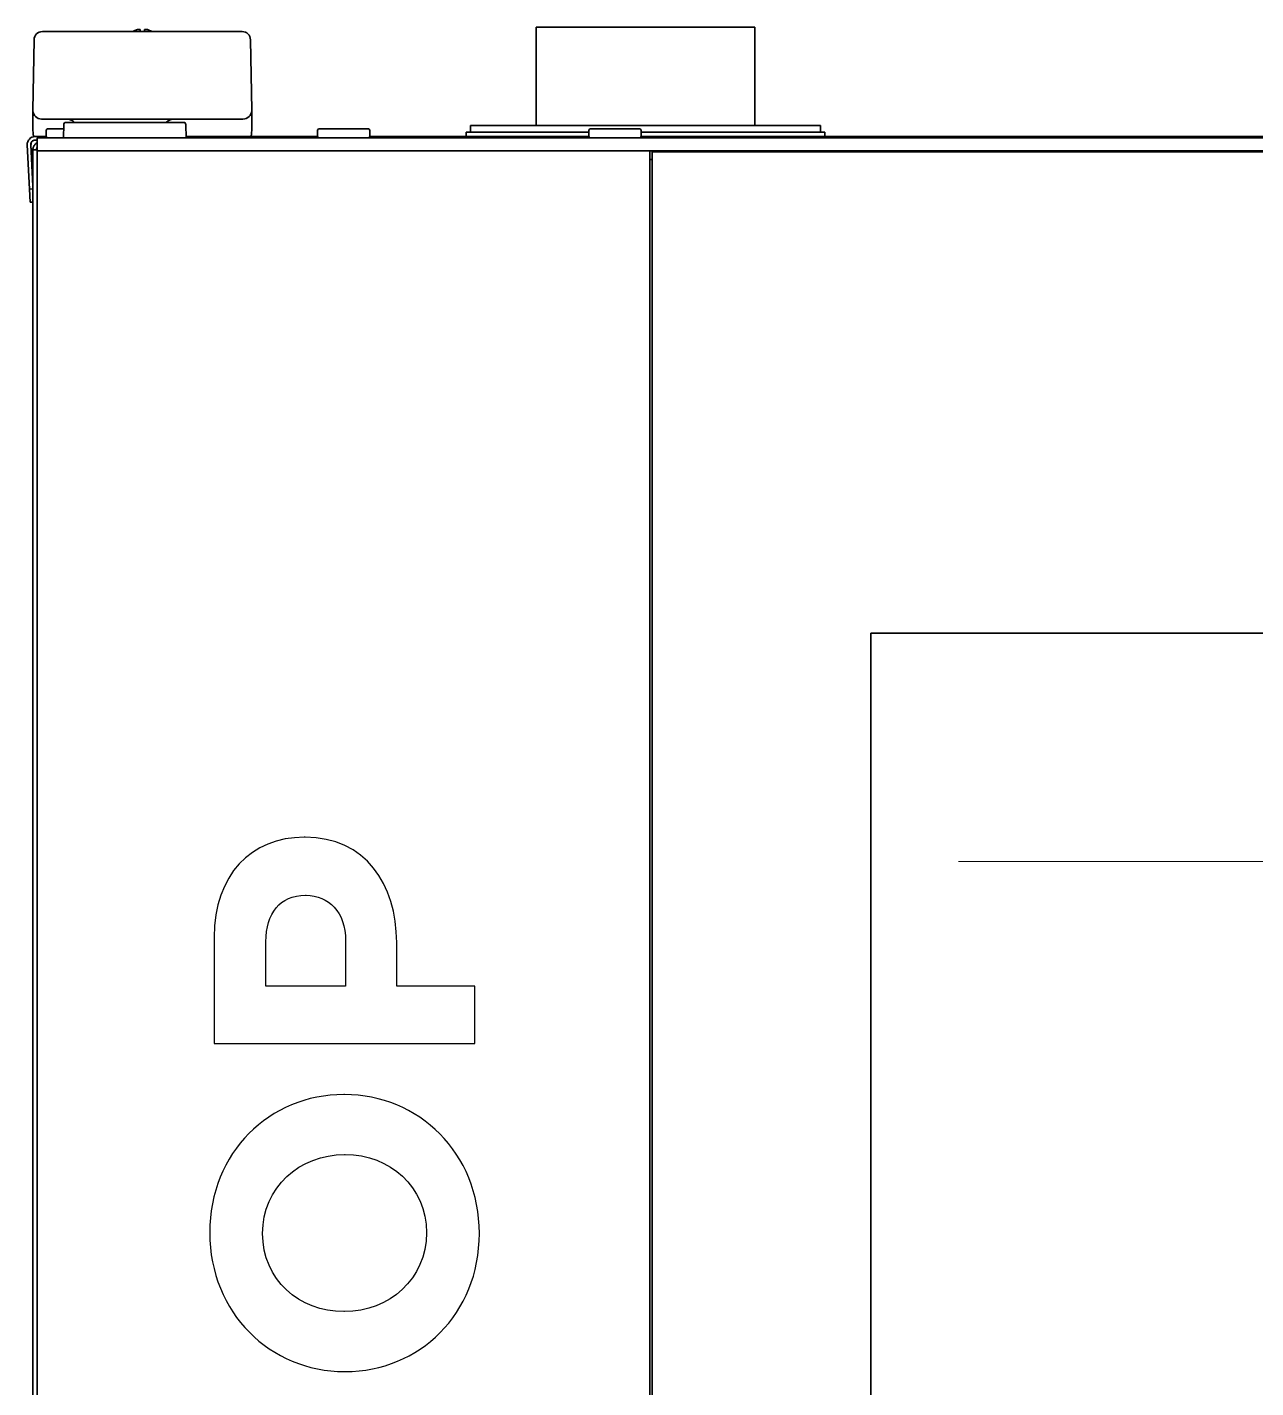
# Model space of a CAD drawing. Extents: x 6336 to 10269, y -393 to 3204.
# Drawn here: x 8426.8 to 8707.5, y 1802.6 to 2113.5 of the extents above; entities that cross this region are included whole.
import ezdxf

# ---------------------------------------------------------------- set-up
doc = ezdxf.new("R2010")
doc.units = 0
doc.header["$LTSCALE"] = 5
doc.layers.get('0').update_dxf_attribs({"linetype": 'CONTINUOUS', "lineweight": 0})
doc.layers.add('1', color=7, linetype='CONTINUOUS', true_color=0xffffff)

msp = doc.modelspace()

# ---------------------------------------------------------------- linework, layer by layer
at = {"color": 2}
msp.add_line((8639.57, 1922.83), (8966.57, 1922.83), dxfattribs=at)
at = {"layer": '1', "color": 7, "linetype": 'Continuous', "lineweight": 35}
for p, q in [((8430.25, 2112.53), (8435.35, 2112.53)), ((8435.35, 2112.53), (8470.79, 2112.53)), ((8470.79, 2112.53), (8475.89, 2112.53)), ((8568.07, 2113.53), (8543.07, 2113.53)), ((8543.07, 2113.53), (8543.07, 2091.03)), ((8593.07, 2113.53), (8568.07, 2113.53)), ((8593.07, 2091.03), (8593.07, 2113.53)), ((8428.07, 2094.53), (8428.35, 2110.66)), ((8477.79, 2110.66), (8478.07, 2094.53)), ((8428.07, 2094.52), (8428.07, 2094.53)), ((8428.08, 2094.46), (8428.07, 2094.53)), ((8428.07, 2094.49), (8428.07, 2090.53)), ((8428.08, 2094.38), (8428.07, 2094.46)), ((8428.08, 2090.39), (8428.08, 2094.38)), ((8478.07, 2094.53), (8478.07, 2094.52)), ((8478.07, 2094.53), (8478.07, 2094.46)), ((8478.07, 2090.53), (8478.07, 2094.49)), ((8478.07, 2094.49), (8478.07, 2094.49)), ((8478.07, 2094.49), (8478.07, 2094.38)), ((8478.07, 2094.38), (8478.07, 2090.39)), ((8428.07, 2090.53), (8428.08, 2090.39)), ((8428.13, 2089.01), (8428.08, 2090.39)), ((8435.07, 2092.53), (8430.07, 2092.53)), ((8431.32, 2090.28), (8431.07, 2090.03)), ((8431.07, 2090.03), (8431.07, 2088.53)), ((8435.11, 2090.28), (8431.32, 2090.28)), ((8471.07, 2092.53), (8435.07, 2092.53)), ((8435.13, 2091.28), (8435.07, 2088.28)), ((8449.07, 2091.78), (8435.63, 2091.78)), ((8462.52, 2091.78), (8449.07, 2091.78)), ((8463.07, 2088.28), (8463.02, 2091.28)), ((8476.07, 2092.53), (8471.07, 2092.53)), ((8478.07, 2090.39), (8478.02, 2089.01)), ((8478.07, 2090.39), (8478.07, 2090.53)), ((8493.32, 2090.28), (8493.07, 2090.03)), ((8493.07, 2090.03), (8493.07, 2088.53)), ((8504.82, 2090.28), (8493.32, 2090.28)), ((8505.07, 2090.03), (8504.82, 2090.28)), ((8505.07, 2088.53), (8505.07, 2090.03)), ((8528.07, 2091.03), (8608.07, 2091.03)), ((8528.07, 2091.03), (8528.07, 2089.53)), ((8555.32, 2090.28), (8555.07, 2090.03)), ((8555.07, 2090.03), (8555.07, 2088.53)), ((8566.82, 2090.28), (8555.32, 2090.28)), ((8567.07, 2090.03), (8566.82, 2090.28)), ((8567.07, 2088.53), (8567.07, 2090.03)), ((8608.07, 2089.53), (8608.07, 2091.03)), ((8427.31, 2076.52), (8426.78, 2086.63)), ((8428.07, 2077.16), (8427.57, 2086.67)), ((8427.63, 2086.67), (8428.07, 2078.19)), ((8428.57, 2088.53), (8428.67, 2088.53)), ((8428.57, 2087.73), (8429.07, 2087.73)), ((8428.67, 2088.53), (8430.08, 2088.53)), ((8429.07, 2088.28), (8431.07, 2088.28)), ((8429.07, 2088.28), (8429.07, 2085.28)), ((8429.57, 2088.53), (8429.57, 2088.28)), ((8430.08, 2088.53), (8431.07, 2088.53)), ((8431.07, 2088.53), (8431.32, 2088.28)), ((8431.07, 2088.28), (9175.07, 2088.28)), ((8476.07, 2088.53), (8463.07, 2088.53)), ((8476.07, 2088.53), (8477.49, 2088.53)), ((8477.49, 2088.53), (8493.08, 2088.53)), ((8493.07, 2088.53), (8493.32, 2088.28)), ((8504.82, 2088.28), (8505.07, 2088.53)), ((8505.08, 2088.53), (8555.07, 2088.53)), ((8527.07, 2089.53), (8555.07, 2089.53)), ((8527.07, 2089.53), (8527.07, 2088.53)), ((8555.07, 2088.53), (8555.32, 2088.28)), ((8566.82, 2088.28), (8567.07, 2088.53)), ((8567.07, 2089.53), (8609.07, 2089.53)), ((8567.07, 2088.53), (9039.07, 2088.53)), ((8609.07, 2088.53), (8609.07, 2089.53)), ((8428.07, 1374.13), (8428.07, 2085.53)), ((8429.07, 2085.53), (8428.07, 2085.53)), ((8431.07, 2085.28), (8429.07, 2085.28)), ((8429.07, 2085.28), (8429.07, 2085.28)), ((8429.07, 1400.78), (8429.07, 2085.28)), ((8431.07, 2085.28), (8567.07, 2085.28)), ((8567.07, 2085.28), (9039.07, 2085.28)), ((8569.07, 1400.78), (8569.07, 2085.28)), ((8569.57, 2085.03), (8569.57, 1401.03)), ((9036.57, 2085.03), (8569.57, 2085.03)), ((8570.07, 2085.28), (8570.07, 2085.03)), ((8570.55, 2085.03), (8570.55, 2085.28)), ((8570.57, 2085.03), (8570.57, 2085.28)), ((8572.57, 2085.28), (8572.57, 2085.03)), ((8601.57, 2085.03), (8601.57, 2085.28)), ((8604.57, 2085.28), (8604.57, 2085.03)), ((8569.57, 2083.28), (8569.07, 2083.28)), ((8427.31, 2076.52), (8428.07, 2076.56)), ((8427.46, 2073.53), (8427.31, 2076.52)), ((8428.07, 2073.56), (8427.46, 2073.53)), ((8619.57, 1511.03), (8619.57, 1975.03)), ((8619.57, 1975.03), (8986.57, 1975.03))]:
    msp.add_line(p, q, dxfattribs=at)
at = {"layer": '1', "color": 7, "linetype": 'Continuous', "lineweight": 25}
for p, q in [((8490.26, 1928.39), (8490.09, 1928.39)), ((8490.35, 1915.12), (8490.52, 1915.12)), ((8469.5, 1905.58), (8469.5, 1881.24)), ((8481.33, 1894.35), (8481.33, 1904.48)), ((8499.54, 1904.73), (8499.54, 1894.35)), ((8511.2, 1894.35), (8511.2, 1904.31)), ((8499.54, 1894.35), (8481.33, 1894.35)), ((8529.07, 1894.35), (8511.2, 1894.35)), ((8529.07, 1881.24), (8529.07, 1894.35)), ((8469.5, 1881.24), (8529.07, 1881.24)), ((8499.29, 1869.58), (8499.12, 1869.58)), ((8499.29, 1855.88), (8499.46, 1855.88)), ((8499.29, 1819.97), (8499.12, 1819.97)), ((8499.29, 1806.27), (8499.46, 1806.27))]:
    msp.add_line(p, q, dxfattribs=at)
at = {"layer": '1', "color": 7, "linetype": 'Continuous', "lineweight": 35}
for centre, radius, start, end in [((8430.25, 2110.63), 1.9, 90, 179), ((8475.89, 2110.63), 1.9, 1, 90), ((8430.07, 2094.53), 2, 182, 270), ((8476.07, 2094.53), 2, 270, 358), ((8435.63, 2091.28), 0.5, 90, 179), ((8435.62, 2089.53), 3, 48.59, 90), ((8460.52, 2089.53), 3, 90, 131.41), ((8462.52, 2091.28), 0.5, 1, 90), ((8428.57, 2086.73), 1.8, 90, 183), ((8428.57, 2086.73), 1, 90, 183)]:
    msp.add_arc(centre, radius, start, end, dxfattribs=at)
for centre, major_axis, ratio, start_param, end_param in [((8411.61, 2508.58), (-16.46, 414.14), 0.000092, 3.131473, 3.160761), ((8494.63, 2511.27), (16.56, 416.83), 0.000092, 3.122413, 3.157298), ((8428.63, 2086.73), (-0.726, 0.689), 0.998716, -0.810936, 0.810936), ((8427.41, 1888.32), (0.67, 38.22), 0.000913, 6.230878, 6.248316)]:
    msp.add_ellipse(centre, major_axis=major_axis, ratio=ratio, start_param=start_param, end_param=end_param, dxfattribs=at)
for points, knots in [([(8452.07, 2113.02), (8452.02, 2113.01), (8451.91, 2112.98), (8451.75, 2112.93), (8451.59, 2112.87), (8451.43, 2112.81), (8451.28, 2112.74), (8451.13, 2112.67), (8450.99, 2112.6), (8450.9, 2112.55), (8450.88, 2112.53)], [0, 0, 0, 0, 0.134116, 0.268232, 0.402347, 0.536463, 0.670579, 0.804695, 0.938811, 1, 1, 1, 1]), ([(8452.57, 2112.53), (8452.57, 2112.63), (8452.57, 2112.72), (8452.57, 2112.84), (8452.57, 2112.88), (8452.57, 2112.96), (8452.57, 2112.99), (8452.57, 2113.02)], [0, 0, 0, 0, 0.457375, 0.457375, 0.728688, 0.728688, 1, 1, 1, 1]), ([(8455.28, 2112.53), (8455.1, 2112.63), (8454.93, 2112.72), (8454.64, 2112.84), (8454.53, 2112.88), (8454.3, 2112.96), (8454.19, 2112.99), (8454.07, 2113.02)], [0, 0, 0, 0, 0.457379, 0.457379, 0.728689, 0.728689, 1, 1, 1, 1]), ([(8428.07, 2085.53), (8428.07, 2085.64), (8428.08, 2085.76), (8428.13, 2085.99), (8428.16, 2086.11), (8428.25, 2086.32), (8428.31, 2086.43), (8428.44, 2086.62), (8428.52, 2086.72), (8428.68, 2086.88), (8428.77, 2086.96), (8428.93, 2087.06), (8429, 2087.1), (8429.06, 2087.13)], [0, 0, 0, 0, 0.177861, 0.177861, 0.355721, 0.355721, 0.533582, 0.533582, 0.711442, 0.711442, 0.889303, 0.889303, 1, 1, 1, 1]), ([(8428.13, 2089.01), (8428.13, 2089), (8428.13, 2088.99), (8428.13, 2088.97), (8428.13, 2088.95), (8428.13, 2088.94)], [0, 0, 0, 0, 0.5, 0.5, 1, 1, 1, 1]), ([(8428.13, 2088.94), (8428.14, 2088.91), (8428.15, 2088.88), (8428.16, 2088.84), (8428.17, 2088.83), (8428.18, 2088.8), (8428.18, 2088.79), (8428.21, 2088.75), (8428.22, 2088.73), (8428.25, 2088.69), (8428.26, 2088.68), (8428.28, 2088.66), (8428.29, 2088.65), (8428.33, 2088.62), (8428.35, 2088.61), (8428.39, 2088.59), (8428.4, 2088.58), (8428.43, 2088.57), (8428.44, 2088.56), (8428.48, 2088.55), (8428.51, 2088.54), (8428.55, 2088.53), (8428.57, 2088.53), (8428.6, 2088.53), (8428.61, 2088.53), (8428.63, 2088.53)], [0, 0, 0, 0, 0.125, 0.125, 0.1875, 0.1875, 0.25, 0.25, 0.375, 0.375, 0.4375, 0.4375, 0.5, 0.5, 0.625, 0.625, 0.6875, 0.6875, 0.75, 0.75, 0.875, 0.875, 0.9375, 0.9375, 1, 1, 1, 1]), ([(8477.52, 2088.53), (8477.53, 2088.53), (8477.55, 2088.53), (8477.58, 2088.53), (8477.59, 2088.53), (8477.64, 2088.54), (8477.66, 2088.55), (8477.7, 2088.56), (8477.72, 2088.57), (8477.75, 2088.58), (8477.76, 2088.59), (8477.8, 2088.61), (8477.82, 2088.62), (8477.85, 2088.65), (8477.86, 2088.66), (8477.88, 2088.68), (8477.89, 2088.69), (8477.92, 2088.73), (8477.94, 2088.75), (8477.96, 2088.79), (8477.97, 2088.8), (8477.98, 2088.83), (8477.99, 2088.84), (8478, 2088.88), (8478.01, 2088.91), (8478.01, 2088.94)], [0, 0, 0, 0, 0.0625, 0.0625, 0.125, 0.125, 0.25, 0.25, 0.3125, 0.3125, 0.375, 0.375, 0.5, 0.5, 0.5625, 0.5625, 0.625, 0.625, 0.75, 0.75, 0.8125, 0.8125, 0.875, 0.875, 1, 1, 1, 1]), ([(8478.01, 2088.94), (8478.02, 2088.95), (8478.02, 2088.97), (8478.02, 2088.99), (8478.02, 2089), (8478.02, 2089.01)], [0, 0, 0, 0, 0.5, 0.5, 1, 1, 1, 1]), ([(8429.05, 2086.09), (8429.04, 2086.09), (8429.04, 2086.08), (8429.01, 2086.03), (8428.97, 2085.97), (8428.94, 2085.88), (8428.93, 2085.85), (8428.91, 2085.8), (8428.91, 2085.78), (8428.9, 2085.75), (8428.88, 2085.67), (8428.87, 2085.59), (8428.87, 2085.53)], [0, 0, 0, 0, 0.01615, 0.01615, 0.3441, 0.3441, 0.508075, 0.508075, 0.590063, 0.590063, 0.67205, 1, 1, 1, 1])]:
    msp.add_open_spline(points, degree=3, knots=knots, dxfattribs=at)
for points, degree in [([(8452.57, 2113.02), (8452.55, 2113.03), (8452.5, 2113.03), (8452.42, 2113.04), (8452.35, 2113.04), (8452.28, 2113.04), (8452.21, 2113.04), (8452.14, 2113.03), (8452.1, 2113.02), (8452.07, 2113.02)], 3), ([(8454.07, 2113.02), (8454.05, 2113.02), (8454, 2113.03), (8453.93, 2113.04), (8453.86, 2113.04), (8453.79, 2113.04), (8453.72, 2113.04), (8453.64, 2113.03), (8453.6, 2113.02), (8453.57, 2113.02)], 3), ([(8453.57, 2113.02), (8453.57, 2113.01), (8453.57, 2112.98), (8453.57, 2112.93), (8453.57, 2112.87), (8453.57, 2112.81), (8453.57, 2112.74), (8453.57, 2112.67), (8453.57, 2112.58), (8453.57, 2112.51), (8453.57, 2112.47)], 3), ([(8428.08, 2094.41), (8428.08, 2094.4), (8428.08, 2094.39), (8428.08, 2094.38)], 3), ([(8478.07, 2094.42), (8478.07, 2094.38)], 1)]:
    msp.add_open_spline(points, degree=degree, dxfattribs=at)
at = {"layer": '1', "color": 7, "linetype": 'Continuous', "lineweight": 25}
for points in [[(8490.09, 1928.39), (8477.92, 1928.39), (8469.5, 1919.8), (8469.5, 1905.58)], [(8511.2, 1904.31), (8511.2, 1917.67), (8504.05, 1928.39), (8490.26, 1928.39)], [(8481.33, 1904.48), (8481.33, 1911.03), (8484.48, 1915.12), (8490.35, 1915.12)], [(8490.52, 1915.12), (8495.63, 1915.12), (8499.54, 1911.29), (8499.54, 1904.73)], [(8499.12, 1869.58), (8482.18, 1869.58), (8468.48, 1856.39), (8468.48, 1838.01)], [(8530.09, 1837.84), (8530.09, 1856.22), (8516.22, 1869.58), (8499.29, 1869.58)], [(8480.56, 1837.84), (8480.56, 1848.39), (8489.07, 1855.88), (8499.29, 1855.88)], [(8499.46, 1855.88), (8509.67, 1855.88), (8518.01, 1848.56), (8518.01, 1838.01)], [(8468.48, 1838.01), (8468.48, 1819.63), (8482.35, 1806.27), (8499.29, 1806.27)], [(8499.12, 1819.97), (8488.9, 1819.97), (8480.56, 1827.29), (8480.56, 1837.84)], [(8518.01, 1838.01), (8518.01, 1827.46), (8509.5, 1819.97), (8499.29, 1819.97)], [(8499.46, 1806.27), (8516.39, 1806.27), (8530.09, 1819.46), (8530.09, 1837.84)]]:
    msp.add_open_spline(points, degree=3, dxfattribs=at)

doc.saveas('drawing.dxf')
